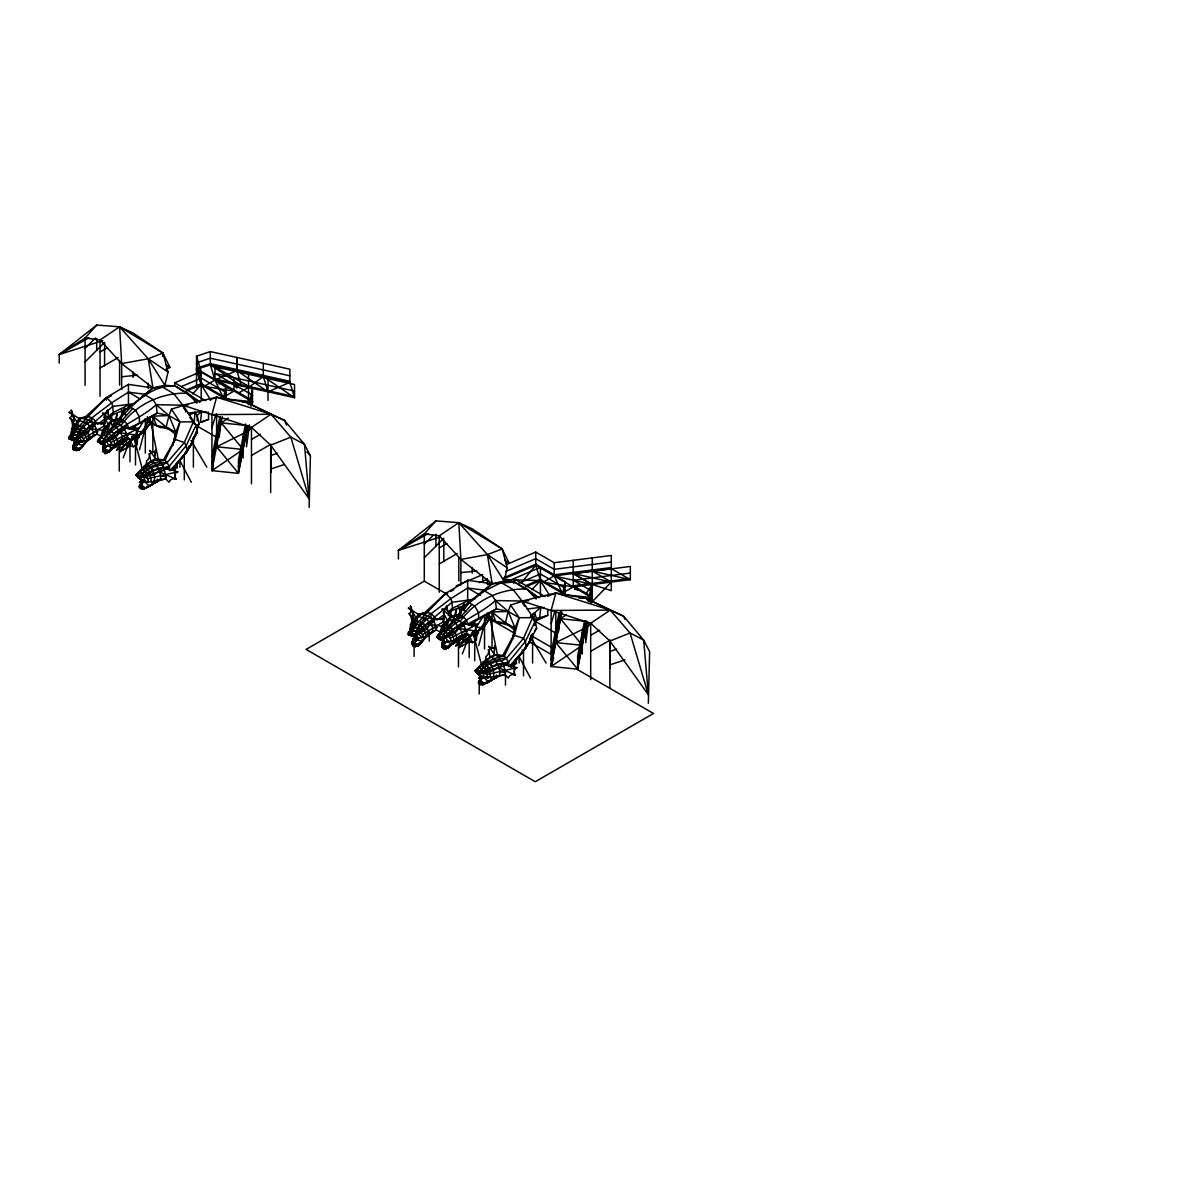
<?xml version="1.0" encoding="UTF-8"?>
<svg xmlns="http://www.w3.org/2000/svg" width="1184" height="1184" viewBox="0 0 1184 1184"><rect width="100%" height="100%" fill="white"/><g stroke="black" fill="none" stroke-linecap="round" stroke-linejoin="round"><path stroke-width="1.5" d="M75.288 447.478L73.645 449.89L72.742 447.567L73.793 449.742L79.402 449.609L86.077 441.662L96.718 434.099L97.636 431.79L93.58 423.295L91.36 421.341L81.193 417.952L78.973 418.426L69.19 412.239A6.098 1.761 42.4 0 0 71.218 410.286L73.808 416.931M118.296 441.75L113.472 448.277L126.51 440.596L122.307 442.372L116.609 450.083L126.51 444.222L126.51 440.596L127.931 438.361L130.61 441.055L133.274 446.753L137.166 444.518L137.625 438.021L135.849 436.807M129.648 442.402L129.648 446.028L119.732 451.888L125.445 444.178L130.61 441.055C139.002 436.659 145.943 429.57 151.241 421.756M142.124 485.47L142.124 486.224L142.124 485.47C136.974 490.502 140.23 482.332 142.953 481.74M236.815 369.541L236.815 364.05M414.489 644.081L414.489 643.326L413.009 645.591L414.504 645.191M462.604 634.639L462.589 638.25L465.726 640.056L481.266 628.378M465.726 640.056L465.726 636.444L467.147 634.195L469.811 636.903L472.475 642.601L476.368 640.366L476.826 633.869L475.05 632.641M481.34 681.303L481.326 682.058L481.34 681.303C474.828 687.253 481.74 674.614 483.546 677.278C477.404 682.502 479.668 680.016 478.765 682.946M499.145 675.827L483.708 684.441L480.186 684.382L478.499 682.635L480.186 684.382L482.761 684.604L482.761 682.739L479.934 684.47L478.499 683.035L479.046 681.052L483.546 676.878M479.046 681.052L482.761 684.604L486.58 682.354L487.26 683.035L499.411 675.516L504.976 674.895L508.276 678.106A7.385 5.95 51.3 0 1 513.146 674.628L515.425 675.043A4.928 4.055 60.5 0 1 517.023 667.658L509.49 666.207L503.156 663.321L496.007 654.959L494.734 654.885L485.632 659.858L475.05 670.721L478.676 674.347L478.676 672.778M558.67 631.353L560.491 612.143L551.137 659.888M105.021 425.411L93.936 432.056L92.885 436.171C85.544 438.761 83.561 447.966 76.279 450.172L73.645 449.491L77.759 450.172L77.759 448.307C77.167 452.199 72.875 450.482 72.742 447.567M161.32 479.106L144.507 488.607L143.56 486.905L140.718 488.622L139.283 487.186L139.83 484.804L139.549 487.098L142.124 487.334M444.237 621.245L433.152 627.89L432.086 632.004L424.849 637.762L418.618 645.458L416.975 644.155L415.332 646.568L419.417 644.969L425.278 637.91L435.919 629.947L436.852 627.638L432.796 619.128L430.576 617.19L420.394 613.786L418.174 614.259L408.391 608.088A6.098 1.761 42.4 0 0 410.434 606.119L413.66 614.437M309.142 507.418L310.415 455.796L304.48 444.281L284.471 420.409L246.538 402.442L216.598 397.173L182.824 405.224L156.214 404.691C140.156 419.432 117.098 425.9 104.236 443.97C94.957 445.006 118.148 424.212 121.301 425.1C136.042 404.262 162.223 392.274 187.605 393.206L199.859 401.879M648.344 703.252L649.616 651.644L643.682 640.115L623.672 616.242L585.754 598.29L555.814 593.006L522.04 601.058L495.43 600.54C479.372 615.28 456.314 621.748 443.452 639.819C434.158 640.855 457.35 620.061 460.517 620.934C475.243 600.11 501.424 588.108 526.821 589.055L539.075 597.728M139.46 478.499L135.849 474.888L146.416 464.01L146.564 460.887A7.726 7 40.3 0 0 149.288 453.783A4.662 1.924 42.1 0 0 149.939 450.912M485.854 661.678L485.766 656.72A7.726 7 40.3 0 0 488.489 649.631L490.161 657.298L496.007 654.959L504.369 655.877L508.513 662.108L509.12 666.651L526.258 647.411L536.633 628.156L535.286 621.008L522.499 601.324L510.63 605.024L508.202 611.418L505.405 622.828L515.01 630.406M114.863 423.576L112.095 425.293L116.506 427.291L118.637 430.251L122.633 436.2L122.44 439.723L109.357 451.652L105.198 452.984C101.424 452.022 103.496 447.33 104.784 445.288M455.44 618.566L462.5 623.065L469.5 624.93L477.788 624.086A4.928 4.114 31.1 0 0 477.626 631.309L475.169 631.412A7.385 5.92 23 0 0 470.744 635.66L466.526 633.322L454.094 640.278L448.396 641.654L444.903 641.92L439.9 639.626L437.74 637.273L438.11 636.163L443.985 623.894L448.721 619.099L455.722 623.139L461.849 632.049L461.642 635.556L448.558 647.5L444.4 648.817C441.188 649.38 442.017 641.24 443.319 645.073L442.372 647.648L442.046 645.073L442.579 647.485L444.533 645.176M112.554 445.362L105.687 446.087L99.293 442.698L98.538 441.425L102.061 434.143L106.782 436.067L112.554 445.362L127.324 437.473L131.542 439.826A7.385 5.92 23 0 1 135.968 435.579L138.424 435.46A4.928 4.114 31.1 0 1 138.572 428.253L130.299 429.082L123.299 427.232L116.239 422.718C131.75 405.786 149.85 384.534 175.336 386.117L187.605 393.206L196.914 403.167M451.77 641.21L445.983 631.916L441.262 629.992L442.476 630.687L448.721 619.099L452.199 616.139L460.236 614.674L466.407 619.913L467.843 623.953L496.377 608.902L508.202 611.418L519.14 617.708L532.593 617.634L523.52 638.339L506.589 658.097L501.883 660.835L496.392 661.397L487.32 665.156L477.167 672.66L480.867 676.523L487.852 677.825L499.411 675.516L500.018 671.654L496.392 661.397L491.449 656.454L476.826 669.715L476.308 672.379L480.867 676.523C480.452 674.85 477.981 667.672 475.583 670.588L476.308 672.379L475.909 670.011L476.826 670.928L476.826 669.715L482.539 665.304L493.195 658.881L504.369 655.877L514.404 635.305L519.14 617.708L510.63 605.024M76.176 443.674L73.793 445.08L76.102 442.106L79.802 442.668L76.102 441.81L73.793 445.08L76.176 443.423L76.235 445.894L80.497 441.647L79.802 442.342L69.131 438.82L68.953 437.414L70.936 434.35L72.801 425.012L75.894 423.739M81.992 446.294L87.66 439.53L92.885 436.171L86.077 442.061L80.216 449.121L72.831 446.664C76.96 437.31 72.091 445.539 73.793 449.742L72.831 446.25L75.302 439.708M412.846 645.739L412.047 642.098L413.482 638.487L412.387 643.963L413.009 645.591L415.48 646.42C421.519 644.288 414.578 647.1 412.846 645.339L411.958 643.4M102.061 434.143L104.784 428.046L106.412 428.016L113.664 433.181L114.33 435.756L117.364 439.16L117.142 442.431M456.343 638.28L456.58 634.994L453.546 631.59L452.88 629.03L445.613 623.85L443.985 623.894L443.038 620.682A7.726 6.956 45.7 0 0 443.364 612.838A4.662 1.954 31.4 0 0 442.446 609.42M102.83 434.365L103.067 430.991L108.884 433.374L111.104 435.623L108.632 439.826L124.512 429.614L127.191 424.079L122.603 419.728L113.116 425.885L106.96 432.604L111.725 418.87A9.546 5.506 -60 0 0 113.116 425.885L117.394 413.512L117.038 414.563A8.17 4.721 -60 0 0 119.924 421.519L124.675 407.784A8.88 5.136 -60 0 0 126.51 415.406M442.032 630.199L442.283 626.839L448.1 629.222L450.305 631.472L447.833 635.66L463.714 625.463L466.407 619.913M102.253 442.254L102.594 444.296L97.488 441.351L100.403 438.524L102.505 430.576L104.414 427.69M414.607 636.755L410.804 634.787L411.277 631.546L410.152 630.184L410.508 624.767L413.852 623.85L412.506 629.296L408.45 631.975L408.347 634.654L419.018 638.176C421.267 636.933 416.22 640.633 415.303 637.954L412.994 640.914L415.377 639.508L412.994 640.914L414.518 638.206L417.256 636.681M194.013 423.887L195.064 412.313L189.129 415.036M105.346 429.674L104.784 428.046L111.37 420.335L121.034 418.825L112.998 420.305L109.505 423.25L99.574 440.3L99.737 442.979L98.464 440.64L100.522 437.37L101.987 437.725L105.657 440.33L109.18 445.82M448.396 641.654L444.059 635.29L439.723 633.203L436.689 637.184L445.317 642.394L443.837 644.466L444.326 641.817L441.854 643.312L443.319 641.24L441.854 643.312L444.326 641.817L442.89 644.229M184.156 408.495L182.824 405.224L173.782 393.621L161.986 386.813L152.943 387.967L128.449 384.386L106.427 397.528L88.134 416.502L78.973 418.426L74.962 425.411L71.306 437.251L71.602 438.938L73.586 440.448L75.406 440.907L75.406 439.338M536.13 599.015L526.821 589.055L514.537 581.966L492.159 583.801L467.665 580.219L445.628 593.376L427.335 612.335L418.174 614.259L414.163 621.26L409.827 633.588L416.901 635.941L420.142 629.518L451.948 602.271L474.754 599.193M154.453 460.117L155.74 449.742A6.098 3.478 51.8 0 1 149.613 450.438L156.806 460.324L156.806 459.126L155.518 459.052L146.416 464.01L147.704 465.297L147.704 464.084L152.233 460.606L156.806 459.126L165.168 460.043L169.312 466.259L169.904 470.803L187.057 451.578L197.417 432.308L196.07 425.16L183.283 405.476L171.414 409.176L168.986 415.584L166.189 426.995L175.809 434.558M493.669 655.966L494.942 645.591A6.098 3.478 51.8 0 1 488.814 646.286L494.734 654.885L504.369 655.877M434.099 619.987L434.513 616.82L431.183 613.623L427.335 612.335L420.394 613.786L418.292 616.316L411.41 634.121L409.827 633.588M249.41 424.938L246.538 446.812L246.538 425.352L238.443 466.748M252 405.283L252.458 401.716L196.529 369.423L210.308 364.761L289.843 382.388L294.52 397.691L214.985 380.064L204.062 386.369L234.018 391.06L234.018 377.874M522.07 649.883L523.491 650.697L530.994 640.041L531.705 634.609M533.599 620.12L534.561 612.883L530.624 616.316M588.389 622.562L585.754 642.646L585.754 621.2L577.644 662.596M590.964 602.908L591.674 597.55L535.745 565.256L503.57 578.932M219.203 437.31L221.275 418.13L221.275 422.895L243.12 449.461L211.936 470.64L211.936 414.592L216.598 397.173L271.018 414.252L284.471 420.409L286.632 425.16M140.955 483.901L141.177 485.277L139.549 487.098L140.704 483.649L144.966 488.311L160.195 479.668L165.76 479.061L169.06 482.258A7.385 5.95 51.3 0 1 173.93 478.795L176.224 479.209A4.928 4.055 60.5 0 1 177.807 471.824L163.052 467.547L152.706 470.3L138.395 477.833L136.382 474.74L139.238 472.756C141.606 468.968 144.64 479.742 145.158 481.414L151.36 481.918L160.195 479.668L160.817 475.82L157.191 465.564L152.233 460.606L148.799 463.654M154.201 480.734L154.823 477.137L152.706 470.3L147.704 464.084L142.746 469.722L141.902 468.879L145.336 471.321L148.651 481.977M481.104 664.712L484.552 667.169L487.852 677.825M493.417 676.582L494.024 672.986L491.922 666.133L486.905 659.932L485.632 659.858M91.36 422.555L91.982 417.789L111.696 402.797L128.449 392.156L145.78 394.376L126.066 409.19L118.622 419.121L113.916 420.66M172.775 444.962L175.883 432.308L179.924 421.874L171.414 409.176M430.576 618.388L431.183 613.623L450.897 598.63L467.665 587.989L484.981 590.224L492.159 583.801L504.073 581.078L514.537 581.966L525 588.951M105.11 445.968L102.638 447.463L104.577 444.74L102.638 447.463L105.11 445.968L104.636 448.618L107.744 445.524M478.454 668.59C480.808 664.801 483.842 675.576 484.36 677.248M99.648 442.505L102.179 443.97L115.81 437.399L123.299 427.232L127.68 435.564L127.324 437.473L120.368 440.596L108.81 451.948C94.972 459.732 123.166 439.974 122.44 439.723L114.7 446.131L122.44 439.723C115.514 442.461 112.835 451.666 105.406 452.821L103.112 451.444M450.305 631.472L442.786 638.857L438.11 636.163L441.972 637.984L444.903 641.92L436.689 637.184L440.966 632.093L437.666 636.474L438.494 638.546L440.759 639.878L451.74 635.127L455.011 633.248L462.5 623.065L466.896 631.398L466.526 633.322L459.584 636.43L448.026 647.796C434.099 655.107 463.107 635.645 461.642 635.556L459.584 636.43M211.936 457.453L219.943 416.531M223.288 399.467L225.952 385.821L201.206 371.539L196.529 356.236L210.308 351.574L289.843 369.201L289.843 382.388L267.998 391.815L236.815 370.636L236.815 357.45L236.83 370.636L241.492 385.94L210.308 364.761L210.308 351.574M211.936 464.054L220.949 418.011M224.62 399.245L225.952 392.422L201.206 378.125L196.529 362.822L210.308 358.175L289.843 375.787M247.782 425.604L238.443 473.348L211.936 470.64L222.281 416.679M245.517 424.02L238.443 460.162L238.443 473.348L216.598 446.768L216.598 414.237M249.454 403.877L252.458 388.515L214.985 366.877L214.985 380.064L223.095 397.365L234.018 391.06M250.372 405.786L252.458 395.116L214.985 373.478L294.52 391.09M238.443 472.253L247.589 425.515M251.422 405.949L252.458 400.606L214.985 378.969L294.52 396.596M251.792 405.12L252.458 401.716L225.952 399.008L201.206 384.726L196.529 369.423L198.498 372.427M551.137 653.302L559.144 612.365M562.489 595.315L565.168 581.67L540.422 567.373L505.612 582.173M563.821 595.078L565.168 588.256L540.422 573.974L518.873 583.135M551.137 665.393L561.482 612.513M625.122 619.41L623.672 616.242L610.234 610.1L555.814 593.006L551.137 610.441L551.137 666.488L582.321 645.31L560.491 618.729L586.998 621.422L577.644 669.182L551.137 666.488L561.823 611.906M584.378 621.615L577.644 655.995L577.644 669.182L555.814 642.601L555.814 611.832M588.33 601.428L591.674 584.363L573.219 573.707L630.332 566.455L630.332 579.642L573.219 586.894L543.278 582.217L554.186 575.912L611.299 568.66L630.332 579.642L592.266 571.073L611.299 582.069L592.266 601.62L589.721 599.666M589.588 601.635L591.674 590.949L573.219 580.308L630.332 573.056M577.644 668.087L586.79 621.363M590.624 601.783L591.674 596.455L573.219 585.799L630.332 578.547M590.668 602.671L591.674 597.55L565.168 594.856L540.422 580.56L503.94 579.583M105.154 446.19L104.636 448.618L106.604 446.161L104.621 445.006M444.355 642.039L443.837 644.466L446.916 641.077L445.362 642.616L443.364 641.462L443.822 640.855M189.766 417.508L196.07 425.16L186.14 445.687L169.312 466.259C161.29 468.109 152.529 469.989 146.313 475.613L149.732 474.71L150.205 472.608M508.01 665.615C500.477 660.776 491.671 666.947 485.514 671.446L488.948 670.558L489.421 668.457M172.849 445.11L175.883 432.308L168.986 415.584L156.214 404.691L152.84 399.437L145.321 395.101L141.947 396.448L152.943 387.967L164.857 385.244L175.336 386.117L182.795 391.12M512.435 639.36L515.099 628.156L519.14 617.708M95.993 423.828L95.297 420.971L91.982 417.789C83.724 422.496 76.368 431.346 76.116 441.144M431.183 613.623C423.206 618.063 416.62 626.306 415.318 635.423M102.786 340.622L59.2 354.549L85.085 338.047L100.048 339.971L119.599 326.828L133.052 332.985L162.963 353.084L168.069 372.057L164.857 385.244L148.192 358.767L119.599 326.828L96.718 325.052L59.2 354.549L59.2 363.118M440.256 537.018L398.416 550.397L424.301 533.88L439.264 535.804L458.815 522.677L472.253 528.834L502.164 548.932L507.285 567.891L504.073 581.078L487.394 554.6L458.815 522.677L435.919 520.886L398.416 550.397L398.416 558.952M156.806 459.126L162.667 465.001L166.293 476.974L165.76 479.061L158.464 480.482L153.195 483.22L152.085 484.907M532.134 617.175L535.286 621.008L525.356 641.521L508.513 662.108L503.156 663.321L505.509 672.823L504.976 674.895L497.68 676.33L487.852 682.088M133.762 403.744L112.746 406.423L80.941 433.684L77.7 440.108L70.626 437.74L73.941 433.211L73.852 428.238L76.324 427.868L83.679 431.524L81.119 436.052L94.69 425.737M139.52 449.757L148.089 417.404M478.721 645.591L487.29 613.238M145.158 481.414L141.651 480.689L137.951 476.826L148.118 469.308L157.191 465.564L162.667 465.001L167.388 462.263L184.319 442.505L193.392 421.874L179.924 421.874L175.202 439.456L165.168 460.043L153.994 463.048L148.844 465.771L137.092 473.852L137.107 476.545L137.625 473.866L142.746 468.731M193.081 438.021L191.231 444.844L172.76 470.122M523.491 650.697L530.447 640.677L531.823 635.556M102.401 423.472L96.141 423.102A7.726 1.791 -34.7 0 0 89.303 427.824L85.855 429.037L80.497 435.401L79.461 435.061M441.602 619.306L435.342 618.936A7.726 1.791 -34.7 0 0 428.504 623.672L425.056 624.886L419.698 631.235L418.677 630.894M529.988 640.426L531.838 635.571M72.92 440.078L79.195 442.165L85.189 441.454L88.445 438.85L89.51 434.987L93.936 432.056L97.636 431.79M408.347 634.654L418.396 638.013L415.318 634.21L411.41 632.907L408.347 634.654L418.396 638.013L424.405 637.288L427.661 634.683L428.712 630.835L433.152 627.89L436.852 627.638M499.1 656.158L502.46 656.04L512.583 637.273L515.099 628.156L508.202 611.418L495.43 600.54L492.041 595.286L484.537 590.949L481.148 592.296L465.282 605.039L457.838 614.97L453.117 616.494M430.576 617.19L426.876 619.173L418.292 616.316L416.072 617.708L414.563 622.976L412.565 618.344A7.726 5.668 49.1 0 0 411.499 610.988A4.662 0.799 30.6 0 0 408.939 608.428L408.391 608.088M72.209 439.841C73.393 432.249 77.152 424.479 81.193 417.952L88.134 416.502L91.982 417.789M414.267 622.429L415.096 619.572L412.017 620.845L410.508 624.767L411.218 627.801M437.488 635.364L439.619 634.372L441.706 626.41L444.592 622.088M442.476 643.652L442.106 645.443L447.108 648.314L444.607 648.654L442.313 647.293M442.831 643.859L442.402 645.28M211.936 470.64L213.49 465.549M211.936 427.779L216.08 414.178M551.137 623.628L554.778 611.714M551.137 666.488L553.757 657.919M140.082 485.055L139.549 487.098M150.856 422.436L144.3 431.775L136.515 437.192L137.166 444.518L134.443 439.101L137.018 431.435L144.818 419.254M483.057 616.612L476.22 627.268L473.644 634.935L476.368 640.366L475.716 633.026L483.501 627.609L490.99 616.938M101.543 433.862L102.682 433.596L103.748 430.443L102.505 430.576M440.744 629.696L441.884 629.444L444.858 623.879M74.104 431.109L73.304 433.462L73.526 430.724L71.114 431.953M412.905 628.127L413.053 624.086L415.54 623.702L420.394 625.33L422.88 627.357L420.32 631.886L433.906 621.585M143.871 466.274L148.118 469.308L149.554 471.957L151.36 481.918M456.24 610.396L456.61 609.36L452.318 621.718L446.176 628.438L450.926 614.703A9.546 5.506 -60 0 0 452.318 621.718L461.804 615.576L471.942 604.373M490.561 677.751L488.755 667.791L503.156 663.321C498.568 669.36 480.201 677.618 476.308 671.076L475.583 670.588L480.008 674.096L488.755 667.791L484.522 662.344L483.087 662.122L481.932 665.26M75.302 440.122L74.266 443.053L83.176 445.613L81.134 447.389M73.275 446.812L75.732 439.856M414.504 635.956L412.047 642.512L419.417 644.555L415.48 646.42L418.618 645.458L425.278 637.495L432.086 632.004L429.096 633.558L435.919 629.947L440.418 631.945A7.385 6.63 -4.6 0 1 440.981 630.465M414.948 635.69L412.387 643.548M413.912 639.049L414.948 636.104M144.848 430.221L144.3 431.775L137.018 431.435M195.064 412.313L197.166 415.392L199.178 423.872L191.231 444.844L191.334 443.941M123.21 457.823L129.974 440.034L129.974 461.73M133.836 429.866L135.494 425.515L157.176 413.068L168.986 415.584L179.924 421.874M451.726 644.229L446.753 648.107L461.642 635.556L454.908 640.263M462.426 653.672L469.19 635.882L469.19 657.564M473.052 625.714L474.695 621.348L496.377 608.902L495.43 600.54M124.172 420.646C114.744 424.849 106.471 432.397 102.756 442.135L103.186 444.636M463.373 616.479C453.946 620.682 445.672 628.23 441.972 637.984L443.452 639.819M151.197 481.222L153.446 483.472L160.195 479.668L144.507 488.607L140.985 488.533C137.078 483.975 142.258 490.931 144.507 488.607L140.985 488.533M79.358 440.877L82.318 441.869L77.878 435.623L73.393 434.128L69.131 438.82L72.476 439.767L72.209 437.059L79.165 426.151L88.134 416.502M421.519 637.702L417.079 631.472L411.692 630.169L410.508 633.1L416.235 635.009L426.995 629.207L432.796 619.128L444.326 619.498M467.147 635.364L467.147 634.195L464.483 633.825L462.589 638.25L452.688 644.111L456.624 638.783M104.118 445.391L106.146 446.768L97.488 441.351L100.566 436.541L102.238 436.141M154.882 460.487L155.518 459.052L161.705 459.969M200.658 386.028L202.05 382.98M105.124 423.665L93.58 423.295L87.779 433.374L74.696 440.507L76.116 438.361C79.594 431.494 83.99 424.582 91.36 421.341M414.178 626.543L414.178 627.535L412.698 627.046L418.677 628.038L420.142 629.518C420.276 632.256 410.67 639.138 415.318 634.21L420.394 625.33L426.876 619.173L433.152 627.89M106.678 426.891L109.505 423.25M445.894 622.74L450.571 616.183L460.236 614.674L456.639 617.589M410.804 634.787L411.677 635.616L411.41 632.907L418.366 621.985L427.335 612.335M443.526 627.55L443.053 628.482L442.283 626.839M189.262 445.598L184.319 454.967L180.871 459.081M526.821 644.57L523.52 650.8L510.911 667.332M163.244 460.191L175.202 439.456L184.319 442.505L186.14 445.687L187.057 451.578L180.693 459.096M442.328 629.799L438.776 636.134L438.864 638.339M471.306 626.188L475.154 620.401M142.184 481.533L140.881 483.812L143.516 482.036L148.266 481.696L143.516 481.74L140.881 483.812L142.184 481.533L139.475 482.406L142.095 480.319L144.418 480.378M482.687 675.946L478.676 678.24L481.4 677.381L480.097 679.66L482.717 677.87L489.199 676.686M415.377 639.508L415.436 641.728L417.745 638.457L419.018 638.516M109.949 418.189L113.264 412.535L128.449 404.928L131.572 406.778M448.277 615.488L452.48 608.384L467.665 600.762M105.139 445.495L103.334 448.174L103.171 451.814L103.274 447.804L109.002 451.444M105.198 445.85L103.378 451.652L105.332 449.328M74.932 425.308L73.023 428.445L72.076 435.712L68.953 437.414M415.096 619.572L412.224 624.294L411.277 631.546L408.169 633.248M97.488 441.351L105.687 446.087L103.57 443.008L98.908 440.315L108.218 430.029M438.85 636.578L447.419 625.877M413.897 635.808L412.787 636.282L411.425 634.713L415.17 635.704L410.419 634.121L413.897 635.053L413.897 636.356L412.121 635.926M481.4 677.381L480.097 679.66L482.717 677.574L487.482 677.544M134.961 426.077L133.008 429.126L133.659 427.557L135.08 428.386M73.393 436.156L70.936 434.35L73.941 433.211L73.497 431.198L74.977 430.695L80.941 433.684L77.019 439.16L79.195 442.165L69.131 438.82M454.464 641.787L455.544 642.409L454.464 641.787L452.688 644.111M149.317 420.675L141.651 432.175L134.443 439.101L131.705 437.518M488.533 616.509L480.867 628.023L473.644 634.935L471.824 633.174M138.04 474.784L137.092 473.852L139.238 472.756L135.849 474.888L141.651 480.689L139.875 476.131L137.625 473.866L138.04 477.063M476.96 673.326L477.241 671.343M585.592 594.324L592.266 584.482L611.299 590.638L611.299 555.474L554.186 562.726L535.745 552.07L506.397 564.546M82.022 418.529L84.804 417.478L106.427 397.528L111.696 402.797L112.746 406.423L113.264 412.535L109.032 415.717M419.846 614.91L424.005 613.312L445.628 593.376L450.897 598.63L451.948 602.271L452.48 608.384L448.248 611.566M582.321 645.31L555.814 642.601L557.368 640.366M191.778 444.192L184.29 454.863L184.319 479.905M140.422 471.395L137.448 473.689M469.811 636.903L455.81 645.916L461.523 638.206L465.726 636.444L460.532 639.449L458.992 638.546M82.747 445.88L89.88 437.71M416.96 646.005L421.948 641.728L424.849 637.347L432.086 632.004L427.661 634.683M458.933 647.722L464.646 640.011L468.849 638.25L468.849 641.861L458.933 647.722L464.646 640.011L466.792 643.06L463.654 641.254L461.523 638.206L455.81 645.916M193.392 437.799L197.417 432.308M534.62 630.894L536.633 628.156M116.609 450.083L122.307 442.372L124.453 445.406M119.732 451.888L125.445 444.178L127.576 447.212M486.387 660.465L479.624 667.243L480.6 667.021M412.742 626.558L413.986 624.9M463.225 610.707L469.19 602.789L484.537 590.949L501.202 582.646L512.998 589.469L522.04 601.058L523.372 604.328M489.377 619.01L483.501 627.609L476.22 627.268M136.515 439.412L139.283 437.044L136.264 437.251L137.625 438.021M476.382 635.63L475.716 633.026L476.382 635.63L478.499 632.878L475.48 633.085L476.826 633.869M111.104 435.623L103.57 443.008L99.574 440.3L99.989 442.801M81.489 440.714L80.497 441.972L78.055 441.158M167.388 462.263C156.939 463.092 145.514 467.517 139.875 476.634M506.589 658.097C496.066 658.852 485.499 663.351 479.091 671.964L480.008 674.096M120.368 440.596L122.337 438.169L118.948 441.839M77.759 450.172L79.95 447.478M83.679 431.524L80.497 435.401L85.189 441.454M422.88 627.357L419.698 631.235L424.405 637.288L421.534 636.341M521.404 582.72L535.745 565.256L535.745 552.07M139.83 485.218L143.56 488.755L148.044 487.201L160.195 479.668L157.191 481.755M172.109 469.545L175.202 465.86L175.202 476.871M176.327 464.498L178.592 461.804M530.447 640.677L530.994 640.041L529.485 638.161M105.406 452.821L107.359 450.497L108.81 451.948L105.406 452.821L109.298 451.282M442.579 647.485L444.607 648.654L446.56 646.346L448.026 647.796L446.842 648.003L448.558 647.5L442.535 644.022M175.854 464.602L178.266 461.849M513.856 661.826L526.258 647.411L525.356 641.521L523.52 638.339L514.404 635.305L512.583 637.273M83.709 444.089L92.885 436.171L88.445 438.85M96.718 325.052L85.085 338.047L85.085 385.318M435.919 520.886L424.301 533.88L424.301 581.152L306.094 649.394L535.272 781.721L653.479 713.478L576.578 669.078M122.603 419.728L132.726 408.539M192.637 393.902L201.206 384.726L210.722 400.103M531.853 589.75L540.422 580.56L535.745 565.256M113.634 447.241L108.632 451.222M574.492 589.336L578.295 585.414M452.776 641.891L453.916 641.965L458.149 637.673M85.085 348.392L95.43 338.047M85.085 361.89L104.592 342.383L104.592 365.797M78.055 440.833L76.649 442.18M76.131 450.32L79.772 448.988M424.301 544.226L433.344 535.183M424.301 557.738L443.808 538.217M412.846 645.339L415.332 646.568M496.392 677.603L499.411 675.516L484.182 684.16L479.934 684.47L483.93 683.494L499.411 675.516L492.662 679.305L490.413 677.07M73.645 447.685L73.793 449.742M130.299 429.082C121.419 425.781 114.182 433.67 108.04 439.131L107.211 438.642M447.256 634.964C453.339 629.681 460.354 621.748 469.116 624.826M148.163 392.244L152.943 387.967L148.192 358.767L162.963 353.084L170.008 367.499L165.775 369.304M530.521 616.376L540.807 607.348L544.285 607.658M139.46 475.716L140.408 477.152L153.831 475.095L163.954 467.488L169.075 469.915M101.114 424.316L111.696 415.258L128.449 408.08L128.449 384.312M441.647 619.025L444.281 616.76M448.248 613.356L450.897 611.092L467.665 603.929L467.665 580.145M131.468 428.948L135.494 425.515L157.176 413.068L156.214 404.691M470.67 624.782L473.363 622.503M140.704 484.049L144.33 481.03M144.33 481.444L140.082 485.47L141.177 485.277M482.761 684.604L484.182 683.745L479.92 679.897L483.294 676.626M165.775 469.219L169.312 466.259M508.513 662.108L503.807 666.044L488.948 670.558M102.682 433.596L103.837 432.634L103.067 430.991M413.719 625.788L410.33 627.786L409.93 631.205L408.45 631.975M109.653 445.051L108.602 445.48L110.615 444.296M149.554 471.957L140.792 478.262L138.395 476.752M126.51 444.222L130.61 441.055M504.769 560.224L509.224 563.347L502.164 548.932L487.394 554.6L492.159 583.801L481.148 592.296L484.981 590.224M252.458 427.424L246.538 431.953L216.598 446.768L243.12 449.461M591.674 623.272L585.754 627.786L555.814 642.601M97.754 424.212L106.22 417.848M436.955 620.046L444.015 614.748M488.755 667.791L479.609 672.986L478.676 671.565M218.981 383.986L223.317 380.745M480.867 676.523L475.05 670.721L476.649 669.537M108.869 417.33L111.696 415.258L111.696 420.483M448.085 613.164L450.897 611.092L450.897 616.316M481.311 676.464C484.774 679.572 480.112 673.933 478.676 678.24L481.4 677.618M417.745 638.457L415.436 641.728L415.377 639.256M228.364 418.07L221.275 422.895L246.02 425.411M248.211 404.602L252.458 401.716M560.491 618.729L566.159 614.881M587.427 600.436L591.674 597.55M72.476 438.702L75.954 439.856L71.203 438.272L74.696 439.205L74.696 440.507M71.602 438.938L72.476 439.234M73.334 439.234L73.586 440.448L74.696 439.974M411.677 635.068L414.77 636.104M412.535 635.083L412.787 636.282M80.216 448.721L76.279 450.571L79.402 449.609L77.759 448.307M419.417 644.555L415.48 646.42M110.822 442.461L138.572 428.253M450.038 638.294L477.788 624.086M535.39 620.52L539.667 617.782L547.763 615.34L547.763 609.819M451.311 621.141L454.064 619.424M131.409 428.046L135.494 425.515L135.494 429.052M470.625 623.879L473.348 622.192M196.44 425.53L199.178 423.872M139.283 437.044L136.841 438.494L136.515 437.192L137.166 439.797M147.364 486.994L151.197 484.744M100.048 352.033L107.566 347.696M100.048 368.046L118.104 357.627M126.066 409.19L129.974 406.941L135.494 410.123L139.401 416.886L139.401 423.265L128.642 428.105L127.191 424.079M251.467 439.456L260.495 434.247M251.467 455.47L271.018 444.178L271.018 472.534M439.264 547.881L446.782 543.53M439.264 563.88L457.305 553.461M465.282 605.039L469.19 602.789L474.695 605.971L478.602 612.735L478.602 619.099L475.998 620.608M590.683 635.305L599.711 630.095M590.683 651.304L610.234 640.011L610.234 668.383M119.184 440.566L121.316 443.6L123.388 442.416L125.267 437.976L127.931 438.361L127.931 439.516M534.384 621.689L547.763 615.34M59.2 354.549L88.948 337.736M398.416 550.397L428.149 533.57M108.454 397.336L111.533 395.604M444.577 594.901L447.656 593.169M450.734 591.452L453.812 589.721M99.574 442.032L102.416 443.674L98.538 441.425L101.35 442.86L101.543 444.03L100.566 443.127M101.38 443.068L102.179 443.97M438.776 637.865L441.632 639.508L437.74 637.273L440.552 638.709L440.759 639.878L440.596 638.916M237.792 393.369L248.551 387.508L263.322 376.512L263.322 363.325M161.29 478.972L158.464 480.482L157.191 479.209M488.37 668.886L484.552 670.026M69.249 436.141L70.714 435.357M91.242 437L96.718 434.099L101.217 436.097M83.502 438.539L89.51 434.987L85.455 430.502L89.88 426.21L96.141 423.102M422.703 634.372L428.712 630.835L424.656 626.351L429.096 622.044L435.342 618.936M149.732 474.71L164.591 470.196M144.714 488.06L148.977 486.091M488.178 681.925L480.186 684.382M98.272 439.516L100.403 438.524M148.281 418.159L152.84 416.146L168.986 415.584M487.497 614.008L492.041 611.98L508.202 611.418M210.308 364.761L214.985 380.064L236.815 370.636M174.684 386.102L174.699 382.802L201.206 371.539L201.206 399.422M181.33 386.591L201.206 378.125M186.302 389.965L201.206 383.631L225.952 397.913M186.302 391.06L201.206 384.726M456.21 585.888L482.717 574.61M479.402 582.617L487.586 579.139M505.524 571.517L535.745 558.67L554.186 569.312L611.299 562.06M487.586 584.63L492.44 582.572M503.836 577.718L535.745 564.161L554.186 574.817L611.299 567.55M465.86 605.675L460.887 607.777L460.887 613.282M525.504 585.799L540.422 579.464L565.168 593.746M525.504 586.909L540.422 580.56L548.976 594.412M75.199 424.064L72.801 425.012L74.918 424.227M201.221 422.407L208.547 419.491L208.547 412.136M412.728 624.057L412.017 620.845L414.4 619.898M209.864 399.807L216.598 397.173M547.393 596.307L555.814 593.006M412.017 620.845L414.119 620.061M502.253 663.395L491.922 666.133L490.635 663.647M140.718 488.222L144.966 487.912L140.718 488.222L143.353 488.74M270.677 455.544L277.396 453.294M270.677 469.042L284.116 464.572M609.893 651.378L616.612 649.143M609.893 664.89L625.004 659.843M163.052 467.547L152.706 470.3L151.434 467.813M208.547 419.491L200.466 421.948L201.606 411.499L206.815 411.973M71.292 428.919L75.362 427.143L73.349 422.51A7.726 5.668 49.1 0 0 72.298 415.155A4.662 0.799 30.6 0 0 69.723 412.58L69.19 412.239M144.966 487.912L143.353 488.326M415.332 646.168L418.07 645.443M484.182 683.745L479.934 684.071M113.664 433.181L116.846 432.352A7.726 1.465 -34.8 0 1 123.624 428.238M452.88 629.03L456.062 628.201A7.726 1.465 -34.8 0 1 462.826 624.086M79.402 449.609L78.425 449.461M177.807 471.824L147.674 478.647L142.598 476.101M517.023 667.658L486.876 674.495L481.799 671.95M475.317 633.692L478.499 632.878L476.057 634.328L475.05 633.751M142.184 481.784L139.475 482.406L143.471 480.097L144.877 481.829M74.962 425.411L77.182 424.938L83.635 427.098L85.855 429.037M414.163 621.26L416.383 620.786L422.836 622.932L425.056 624.886M107.833 452.11L105.139 452.614L103.378 451.652M444.34 648.462L447.034 647.944M100.048 396.403L100.048 339.971L121.671 363.592L148.192 358.767L168.069 372.057M439.264 592.252L439.264 535.804L460.887 559.425L487.394 554.6L507.285 567.891M137.107 475.48L139.12 477.492L135.849 474.888M136.678 476.072L137.744 476.116M476.308 671.313L475.05 670.721M477.596 672.601L478.336 673.326L476.308 671.076L476.308 671.846M444.607 648.654L447.108 648.314M421.386 640.13L422.91 639.922M122.633 436.2L127.68 435.564M461.849 632.049L466.896 631.398M187.945 413.186L201.606 411.499L197.166 415.392L197.21 420.838M527.146 609.035L540.807 607.348L539.667 617.782L536.441 618.492L534.591 625.315L536.47 618.507L534.561 612.883M121.671 376.778L137.581 375.15M460.887 572.612L476.797 570.999M441.706 626.41L442.964 626.292M187.916 404.958L182.824 405.224L251.467 427.38L270.677 445.199L309.142 498.849L304.48 444.281L290.82 437.118L271.018 414.252L246.538 402.442L243.016 402.249M144.3 466.629L145.306 466.585M528.819 600.702L522.04 601.058L590.683 623.228L609.893 641.047L648.344 694.697L643.682 640.115L630.036 632.952L610.234 610.1L585.754 598.29L578.71 597.905M483.516 662.463L484.508 662.418M446.96 641.358L447.759 641.018M115.159 421.918L111.37 420.335L102.756 413.186A6.098 3.36 43.2 0 0 107.359 410.226L109.106 419.166M211.936 414.592L271.018 414.252L251.467 427.38L251.467 483.827M551.137 610.441L610.234 610.1L590.683 623.228L590.683 679.66M103.378 430.517L90.857 428.726L87.66 423.324L79.091 420.468L76.871 421.859L72.298 415.155M442.594 626.351L430.073 624.56M146.416 464.01L147.704 464.084M75.569 440.27L72.476 439.767M138.424 435.46L119.776 432.693M477.626 631.309L458.978 628.526M133.274 446.753L128.079 445.125M170.452 429.659L156.643 425.885L149.125 421.534L147.23 416.664M509.668 625.492L495.859 621.718L488.341 617.382L487.068 614.141M160.817 475.82L166.293 476.974M500.018 671.654L505.509 672.823M289.843 381.278L210.308 363.666L196.529 368.313L201.206 383.631M214.985 366.877L294.52 384.504L294.52 397.691L263.322 376.512L267.998 391.815M611.299 582.069L573.219 573.485L592.266 584.482L554.186 575.912L554.186 562.726M476.516 672.024L477.596 673.666L475.879 671.905M80.941 433.684L79.461 432.19M72.49 434.336L78.78 436.437M77.878 437.651L79.195 438.08M82.184 440.774L85.633 441.928M70.626 437.74L72.209 438.272M76.116 439.575L77.7 440.108M72.742 447.966L78.854 450.009M418.174 614.259L420.394 614.999L420.394 613.786M420.142 629.518L418.677 628.038M411.692 630.169L417.982 632.271M417.079 633.484L418.396 633.928M421.386 636.607L425.278 637.91L418.988 644.821M414.607 635.186L416.901 635.941M419.166 642.838L420.35 643.238M411.958 643.815L418.07 645.857M176.224 479.209L159.026 471.735M515.425 675.043L498.242 667.584M137.951 477.359L141.651 480.689M436.689 637.184L441.395 639.804M175.883 432.308L166.189 426.995L152.84 416.146L152.84 452.081M515.099 628.156L505.405 622.828L492.041 611.98L492.041 647.929M174.699 382.802L205.75 400.74M544.966 596.573L513.9 578.65L513.9 583.594M194.753 399.112L199.933 402.101M533.954 594.945L537.847 597.195M197.876 426.521L216.598 437.325M533.954 620.564L555.799 633.174M530.728 635.349L552.987 648.196M424.301 581.152L445.702 593.51M489.717 618.921L514.922 633.47M529.085 641.654L551.137 654.382M126.688 438.805L125.267 437.976L123.388 438.79L123.388 442.416L121.819 441.514M464.483 633.825L465.904 634.639M451.311 629.414L452.791 630.273M171.902 469.056L173.056 469.722L177.156 467.621L177.082 462.84M469.811 641.047L472.475 642.601L467.28 640.958M510.837 664.742L512.258 665.556L516.372 663.454L516.298 658.674M121.316 443.6L122.751 444.429M108.129 437.666L106.782 436.067M447.345 633.499L445.184 631.575M105.657 440.33L104.014 438.894M439.723 633.203L441.188 633.558M444.873 636.178L443.216 634.742M452.673 641.254L453.916 641.965M105.154 441.262L106.22 441.884M444.355 637.11L445.436 637.732M108.218 445.909L112.524 448.381M447.434 641.743L452.022 644.066M98.464 440.64L100.329 441.721L100.684 443.778M102.949 443.23L104.236 443.97M437.666 636.474L439.19 638.635M450.719 645.295L449.831 645.176M106.619 451.592L107.626 452.17M107.892 452.48L102.904 449.594L104.103 449.239L103.63 448.011M467.665 587.989L480.423 595.374M128.449 392.156L139.623 398.608M502.164 548.932L458.815 522.677L460.887 559.425L460.887 585.118M162.963 353.084L162.963 356.443L162.963 353.084L119.599 326.828L121.671 363.592L121.671 389.492M214.985 380.064L227.136 388.145M529.485 591.956L532.46 593.954M185.784 393.118L193.258 398.105M165.568 364.376L170.022 367.499M454.36 617.752L450.571 616.183L441.972 609.035A6.098 3.36 43.2 0 0 446.56 606.075L447.611 611.432M72.224 439.397L73.586 440.448M574.654 588.004L577.511 590.209M460.887 559.425L492.159 583.801M121.671 363.592L152.943 387.967M102.756 413.186L103.23 413.571A4.662 1.954 31.4 0 1 104.148 417.005L108.01 424.124M231.516 383.172L236.815 387.775L236.83 384.356L236.83 387.775M410.434 606.119A4.928 2.694 84 0 1 409.013 613.608L414.282 618.255M71.218 410.286A4.928 2.694 84 0 1 69.812 417.774L73.748 421.252M131.705 436.452L134.443 439.101M496.392 663.543L497.68 664.816M496.392 675.043L497.68 676.33M485.41 669.004L484.552 667.169M478.691 667.317L479.786 667.82M482.332 670.958L481.799 669.937M491.286 680.756L490.413 680.578M483.62 676.552L485.04 677.633M476.308 669.685L477.241 670.618M483.294 677.026L488.43 681.762M105.376 399.052L106.427 400.103M152.233 462.737L150.96 461.464L149.288 453.783M157.191 467.695L158.464 468.982M148.118 472.002L149.169 473.052L145.336 474.192M146.194 473.171L145.336 471.321M139.475 471.484L140.585 471.987M143.116 475.11L142.598 474.088M144.078 481.192L149.228 485.928M136.708 474.177L138.04 475.494M140.792 478.262L139.875 477.344L139.875 478.913M90.857 428.726L93.936 432.056M409.013 613.608L410.167 615.177A7.385 3.478 81.2 0 1 411.751 622.384M69.812 417.774L70.966 419.343A7.385 3.478 81.2 0 1 72.55 426.536M438.139 637.924L438.938 638.827M98.938 442.091L99.737 442.979M306.848 451.8L310.415 455.796M459.111 637.421L460.532 639.449M422.214 628.615L425.618 632.878L426.003 636.563M83.013 432.782L86.402 437.044L86.802 440.714M411.499 610.988L416.072 617.708M449.979 632.493L453.235 636.903L454.094 640.278M110.778 436.644L114.019 441.055L114.878 444.429M530.994 637.673L546.061 663.025M190.994 440.492L206.845 467.192M443.364 612.838L447.226 619.957M518.932 656.291L530.521 678.077M179.731 460.443L191.305 482.243M196.529 369.423L198.068 372.442M514.996 660.746L516.372 663.454L515.928 659.029M175.794 464.898L177.156 467.621L176.712 463.181M554.186 575.912L562.311 593.199L573.219 586.894L573.219 560.298M522.499 601.324L524.497 606.238M183.283 405.476L185.947 412.032M492.041 611.98L495.859 621.718L505.405 622.828L499.663 623.48L488.341 617.382L486.89 613.253M152.84 416.146L156.643 425.885L166.189 426.995L160.462 427.631L149.125 421.534L148.163 418.781M73.852 428.238L74.503 429.94M443.985 623.894L444.548 625.507M458.386 606.223L460.384 612.75M648.344 694.697L630.036 632.952L609.893 641.047L609.893 688.304M309.142 498.849L290.82 437.118L270.677 445.199L270.677 492.47M104.784 428.046L103.822 424.834A7.726 6.956 45.7 0 0 104.162 417.005M472.86 632.093L481.459 664.653M133.2 434.513L142.258 468.82M434.513 616.82L435.209 619.676M483.087 662.122L483.472 663.987M489.007 613.194L497.398 654.811M149.806 417.345L158.552 460.739M450.882 626.898L451.074 627.979M448.1 629.222L448.277 630.302M445.613 623.85L445.806 624.945M445.983 631.916L446.131 632.804M444.133 626.928L444.311 628.008M443.156 630.406L443.29 631.161M439.545 637.569L439.9 639.626M121.301 425.1L121.478 426.181M112.998 420.305L113.176 421.386M111.681 431.05L111.858 432.145M108.884 433.374L109.076 434.454M106.412 428.016L106.59 429.096M105.983 435.727L106.101 436.496M104.917 431.08L105.095 432.175M103.955 434.558L104.074 435.312M103.112 433.951L103.26 434.854M422.984 627.905L423.191 630.051M83.783 432.056L83.99 434.202M450.867 631.782L450.956 633.943M111.666 435.949L111.74 438.095M76.176 443.423L76.235 445.894L77.744 443.171C81.918 442.609 71.913 441.04 78.544 442.92M413.053 624.086L413.127 627.402M414.489 643.326L414.489 644.081M482.761 682.739L483.708 684.441L482.569 684.574M416.975 644.155L416.975 644.91M143.56 486.905L143.56 487.66M592.266 557.886L592.266 601.62M591.674 584.363L591.674 601.22M582.321 632.123L582.321 653.879M565.168 581.67L565.168 594.856M560.491 612.143L560.491 618.744M540.422 567.373L540.422 595.256M532.593 633.647L532.593 663.025M523.52 675.738L523.52 650.8L514.404 661.693L514.404 672.704M519.14 655.684L519.14 663.025M505.479 674.392L505.479 685.196M494.631 660.317L494.631 661.782M487.394 579.006L487.394 584.467M487.32 665.156L487.32 666.355M486.905 659.932L486.905 661.131M486.639 664.875L486.639 665.674M485.203 663.44L485.203 664.239M484.537 614.762L484.537 648.95M483.975 666.74L483.975 667.584M482.717 576.268L482.717 581.211M482.539 665.304L482.539 666.148L481.962 664.579M479.92 679.897L480.393 681.111L479.298 680.889M479.209 683.745L479.209 693.957M474.695 621.348L474.695 624.9M474.695 630.214L474.695 660.761M472.253 567.876L472.253 573.189M458.815 557.916L458.815 580.959M458.474 638.354L458.474 666.932M443.808 540.022L443.808 561.645M435.919 534.28L435.919 546.105M429.259 632.182L429.259 641.195M423.828 618.832L423.828 620.283M422.836 622.932L422.836 624.146M421.948 641.728L413.482 638.487M420.394 625.33L420.394 626.528M419.21 625.344L419.21 626.129M418.292 638.827L415.85 637.688M417.671 627.846L417.671 628.689M416.724 624.516L416.724 625.3M416.605 639.922L414.163 639.108M415.54 623.702L415.54 624.915M415.184 627.017L415.184 627.86M414.089 646.153L414.089 656.365M412.594 629.977L412.594 631.99M412.121 633.144L412.121 634.358M267.998 378.628L267.998 400.384M252.458 388.515L252.458 405.387M248.551 374.322L248.551 400.71M243.12 436.274L243.12 458.045M225.952 385.821L225.952 399.008M196.529 356.236L196.529 387.79M193.392 439.486L193.392 467.192M179.924 459.836L179.924 467.192M162.667 465.001L162.667 466.2M148.192 383.157L148.192 388.604M148.118 469.308L148.118 470.522M147.438 469.042L147.438 469.826M146.002 467.606L146.002 468.39M145.321 418.929L145.321 453.102M144.759 470.892L144.759 471.735M143.323 469.456L143.323 470.3M140.008 471.498L140.008 473.511M135.494 434.365L135.494 464.912M133.052 372.042L133.052 377.356M121.671 409.457L121.671 416.724M119.599 360.306L119.599 385.111M119.273 440.729L119.273 471.099M96.718 338.446L96.718 350.257M83.635 427.098L83.635 428.297M81.193 429.481L81.193 430.695M79.994 429.496L79.994 430.295M78.455 432.012L78.455 432.856M77.522 428.667L77.522 429.466M77.389 444.074L74.947 443.26M77.182 424.938L77.182 426.151M76.324 427.868L76.324 429.067M75.983 431.183L75.983 432.027M74.977 430.695L74.977 431.686M73.186 447.715L72.831 446.664M441.913 629.133A7.385 6.63 -4.6 0 1 442.49 628.556M494.942 645.591A4.928 0.755 -78.8 0 1 494.394 648.743M489.14 646.76A4.662 1.924 42.1 0 1 488.489 649.616M446.56 606.075A4.928 1.421 84.7 0 1 446.886 610.056M155.74 449.742A4.928 0.755 -78.8 0 1 154.601 455.056M101.454 435.342A7.385 6.63 -4.6 0 1 102.194 433.936M107.359 410.226A4.928 1.421 84.7 0 1 107.7 413.453M456.24 610.426A8.17 4.721 -60 0 0 459.14 617.352L463.891 603.618A8.88 5.136 -60 0 0 465.726 611.255M115.647 445.332L116.328 446.575L115.647 445.332M118.785 447.138L119.451 448.381L118.785 447.138M121.908 448.943L122.588 450.186L121.908 448.943M457.986 642.986L458.667 644.214L457.986 642.986M461.109 644.792L461.79 646.02L461.109 644.792M72.209 437.059L71.306 437.251L77.019 439.16L72.209 437.059M77.744 443.171L75.302 442.357L77.744 443.171M416.96 639.02L414.518 638.206L416.96 639.02M482.095 678.077L480.689 676.671L482.095 678.077M143.516 481.74L142.095 480.319L143.516 481.74M142.894 482.243L141.473 480.837L142.894 482.243"/></g></svg>
